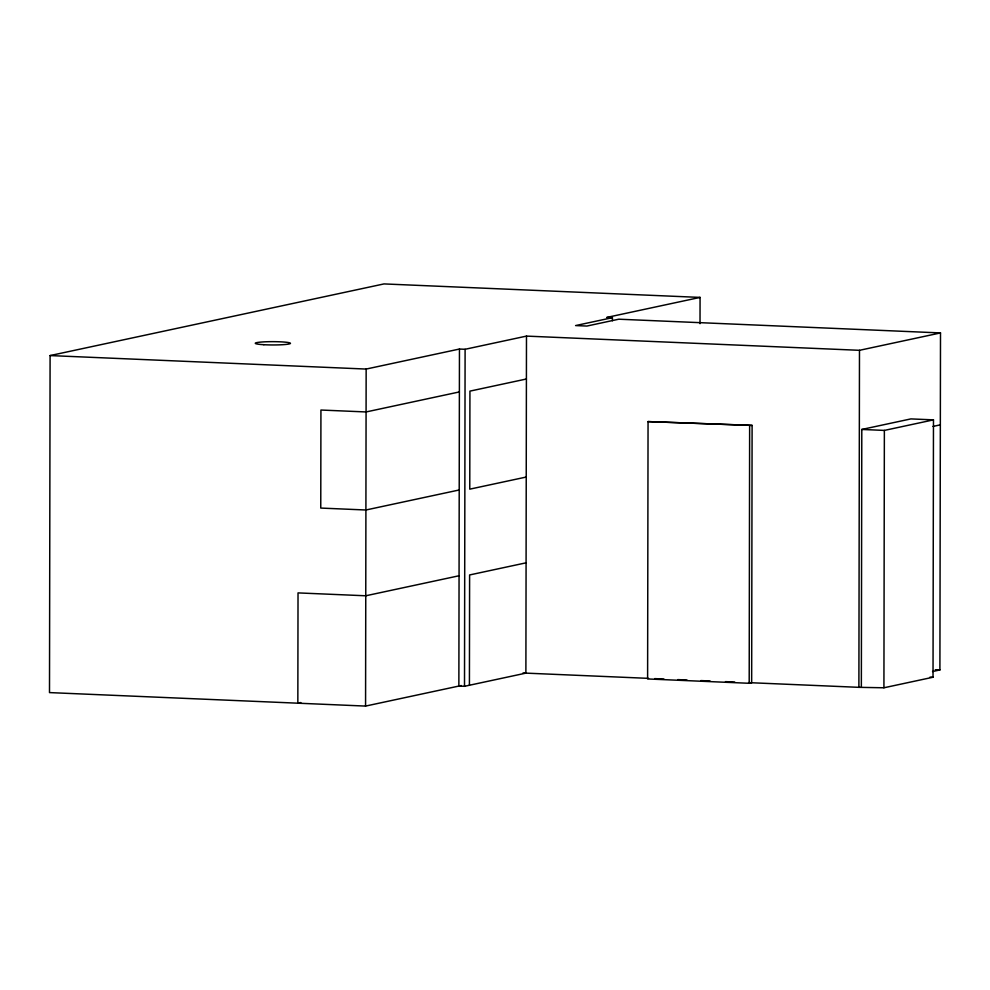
<?xml version="1.0" encoding="UTF-8"?>
<svg xmlns="http://www.w3.org/2000/svg" width="990" height="990" viewBox="0 0 990 990"><rect width="100%" height="100%" fill="white"/><g stroke="black" fill="none" stroke-linecap="round" stroke-linejoin="round"><path stroke-width="1.49" d="M526.482 336.105L465.102 349.284L459.459 349.037L458.865 686.058L464.508 686.305L525.888 673.126L526.482 336.105L859.481 350.311L940.5 332.925L939.906 669.945L932.543 671.529M700.017 323.68L700.066 297.408L383.996 283.92L50.094 355.571L49.5 692.592L365.57 706.08L461.315 685.538M365.57 706.08L366.151 369.06L459.459 349.037M464.508 686.305L465.102 349.284M469.421 685.253L469.607 574.955L526.086 562.827M612.402 320.76L612.414 317.666L606.771 317.431L700.066 297.408M648.054 421.591L647.609 678.954L749.195 683.286L751.658 682.766L752.103 425.403L648.054 421.591L752.103 425.403M749.195 683.286L749.64 425.923M748.576 682.63L858.887 687.332L859.481 350.311M861.35 686.812L861.795 429.45L910.899 418.906L933.471 419.871L933.026 677.234L883.922 687.778L858.887 687.332M883.922 687.778L884.367 430.415L933.471 419.871M612.414 317.666L575.586 325.574L586.872 326.057L618.787 319.201L940.5 332.925M459.385 391.929L366.077 411.951L320.933 410.033L320.76 508.068L365.904 509.999L459.212 489.976M526.408 378.997L469.928 391.124L469.767 489.159L526.235 477.044M932.951 426.43L940.339 424.846M459.063 575.759L365.756 595.782L298.027 592.899L297.841 703.197L300.812 702.554M50.094 355.571L366.151 369.06M861.795 429.45L884.367 430.415M935.29 669.747L939.906 669.945M930.018 677.111L933.026 677.234M522.968 673.002L648.524 678.36M654.675 678.62L663.919 679.016M677.766 679.61L686.998 680.006M700.858 680.588L710.09 680.984M725.484 681.64L734.716 682.036M263.86 344.706A17.548 1.646 0.1 0 0 290.441 343.369A17.548 1.646 0.1 0 0 264.392 341.847A17.548 1.646 0.1 0 0 263.86 344.706"/></g></svg>
